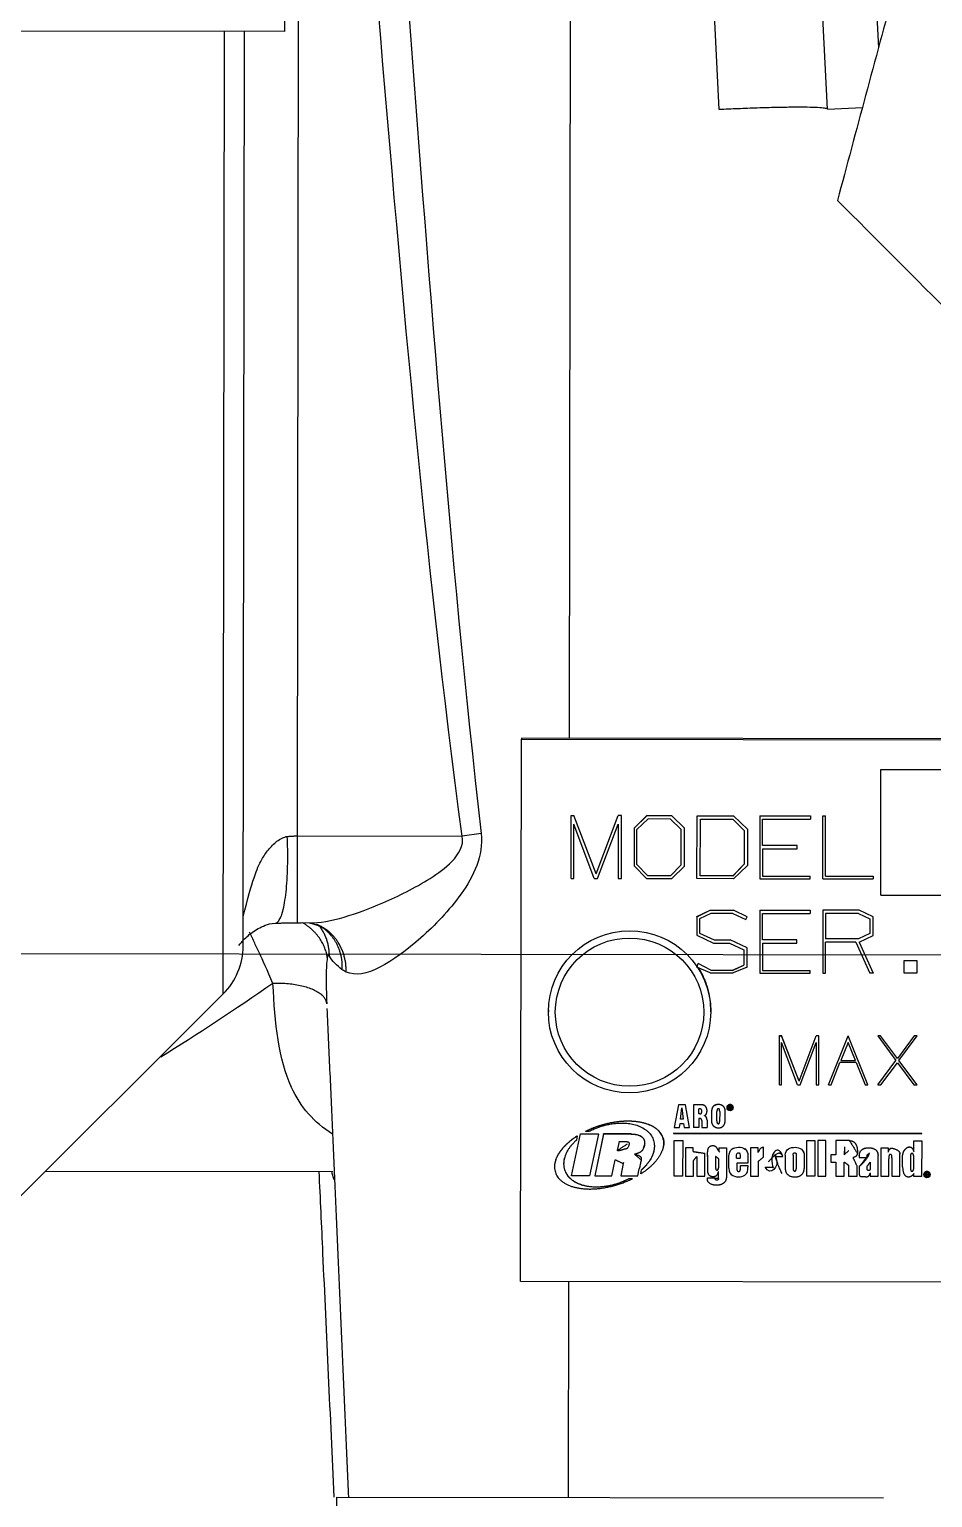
# Model space of a CAD drawing. Header units: millimetres. Extents: x 9 to 403, y 12 to 283.
# Drawn here: x 69.23045 to 69.25698, y 241.13398 to 241.17709 of the extents above; entities that cross this region are included whole.
import ezdxf

# ---------------------------------------------------------------- set-up
doc = ezdxf.new("R2010")
doc.units = ezdxf.units.MM
doc.layers.add('SITE_20200109$0$22', color=40, linetype='Continuous')

# ---------------------------------------------------------------- blocks, each defined once
blk = doc.blocks.new('SITE_20200109$0$A$C3D8971C')
at = {"color": 9, "linetype": 'Continuous', "extrusion": (0, 1, 0)}
for p, q in [((-627.906, -821.069), (-627.906, -789.194)), ((-673.813, -801.669), (-656.168, -819.314)), ((-661.375, -814.107), (-661.375, -822.533)), ((-656.168, -819.314), (-627.905, -819.314)), ((-654.762, -819.896), (-627.893, -819.896)), ((-580.094, -821.069), (-627.906, -821.069)), ((-654.072, -821.477), (-654.072, -821.852)), ((-651.522, -821.477), (-654.072, -821.477)), ((-626.53, -821.477), (-651.522, -821.477)), ((-651.522, -821.477), (-651.522, -826.321)), ((-661.618, -822.58), (-661.406, -822.505)), ((-670.937, -822.663), (-672.212, -822.663)), ((-670.937, -822.663), (-670.937, -838.719)), ((-651.447, -826.878), (-651.522, -826.321)), ((-664.599, -828.056), (-648.679, -828.056)), ((-664.599, -872.681), (-664.599, -828.056)), ((-648.679, -828.056), (-648.679, -872.681)), ((-648.65, -828.056), (-648.679, -828.056)), ((-648.65, -872.681), (-648.65, -828.056)), ((-656.626, -828.859), (-656.677, -828.859)), ((-670.937, -829.472), (-664.599, -829.472)), ((-648.65, -829.472), (-626.995, -829.472)), ((-661.496, -830.078), (-661.496, -829.545)), ((-661.496, -829.545), (-661.494, -829.545)), ((-661.496, -829.545), (-660.266, -829.804)), ((-661.494, -829.545), (-660.264, -829.804)), ((-660.323, -829.715), (-660.444, -829.689)), ((-660.323, -829.715), (-660.322, -829.715)), ((-660.266, -829.804), (-660.264, -829.804)), ((-660.266, -829.804), (-660.266, -830.337)), ((-660.264, -829.804), (-660.264, -830.337)), ((-652.763, -829.522), (-650.917, -829.522)), ((-652.763, -829.522), (-652.763, -829.599)), ((-652.763, -829.599), (-651.17, -829.599)), ((-652.763, -830.202), (-651.17, -829.599)), ((-652.627, -830.261), (-650.917, -829.599)), ((-652.626, -830.261), (-650.916, -829.599)), ((-650.917, -829.522), (-650.917, -829.599)), ((-650.917, -829.522), (-650.916, -829.522)), ((-650.917, -829.599), (-650.916, -829.599)), ((-650.916, -829.522), (-650.916, -829.599)), ((-660.266, -830.337), (-661.496, -830.078)), ((-660.266, -830.488), (-661.496, -830.229)), ((-661.496, -830.229), (-661.494, -830.229)), ((-661.496, -830.229), (-661.496, -830.732)), ((-660.264, -830.488), (-661.494, -830.229)), ((-660.266, -830.337), (-660.264, -830.337)), ((-660.186, -829.956), (-660.186, -830.064)), ((-660.186, -829.956), (-660.185, -829.956)), ((-652.763, -830.202), (-652.763, -830.3)), ((-652.763, -830.3), (-651.17, -830.903)), ((-652.627, -830.261), (-652.626, -830.261)), ((-652.627, -830.261), (-650.917, -830.903)), ((-652.626, -830.261), (-650.916, -830.903)), ((-661.496, -830.732), (-661.021, -830.831)), ((-660.266, -831.297), (-660.266, -830.488)), ((-660.266, -830.488), (-660.264, -830.488)), ((-660.264, -831.297), (-660.264, -830.488)), ((-661.496, -830.99), (-661.494, -830.99)), ((-661.496, -830.99), (-661.496, -831.49)), ((-661.133, -831.066), (-661.496, -830.99)), ((-661.132, -831.066), (-661.494, -830.99)), ((-661.133, -831.066), (-661.132, -831.066)), ((-661.105, -831.07), (-661.132, -831.066)), ((-660.487, -830.944), (-660.754, -830.888)), ((-651.17, -830.903), (-652.763, -830.903)), ((-652.763, -830.903), (-652.763, -831)), ((-652.763, -831), (-650.917, -831)), ((-650.917, -830.903), (-650.916, -830.903)), ((-650.917, -831), (-650.917, -830.903)), ((-650.917, -831), (-650.916, -831)), ((-650.916, -831), (-650.916, -830.903)), ((-661.575, -831.229), (-661.575, -831.336)), ((-661.575, -831.229), (-661.574, -831.229)), ((-661.575, -831.336), (-661.574, -831.336)), ((-661.574, -831.229), (-661.574, -831.336)), ((-661.496, -831.49), (-661.29, -831.533)), ((-661.438, -831.579), (-661.316, -831.605)), ((-661.438, -831.579), (-661.436, -831.579)), ((-661.436, -831.579), (-661.315, -831.605)), ((-661.316, -831.605), (-661.315, -831.605)), ((-660.266, -831.297), (-660.264, -831.297)), ((-652.763, -831.739), (-652.394, -831.37)), ((-652.685, -831.778), (-652.355, -831.448)), ((-652.684, -831.778), (-652.354, -831.448)), ((-651.286, -831.37), (-652.394, -831.37)), ((-652.355, -831.448), (-651.325, -831.448)), ((-651.325, -831.448), (-651.014, -831.778)), ((-651.286, -831.37), (-651.285, -831.37)), ((-650.917, -831.739), (-651.286, -831.37)), ((-650.916, -831.739), (-651.285, -831.37)), ((-652.763, -831.739), (-652.763, -832.479)), ((-652.685, -831.778), (-652.684, -831.778)), ((-652.685, -832.44), (-652.685, -831.778)), ((-652.684, -832.44), (-652.684, -831.778)), ((-651.014, -832.44), (-651.014, -831.778)), ((-650.917, -831.739), (-650.916, -831.739)), ((-650.917, -832.479), (-650.917, -831.739)), ((-650.916, -832.479), (-650.916, -831.739)), ((-652.763, -832.479), (-652.394, -832.848)), ((-652.355, -832.751), (-652.685, -832.44)), ((-652.685, -832.44), (-652.684, -832.44)), ((-652.354, -832.751), (-652.684, -832.44)), ((-651.325, -832.751), (-651.014, -832.44)), ((-651.286, -832.848), (-650.917, -832.479)), ((-651.285, -832.848), (-650.916, -832.479)), ((-650.917, -832.479), (-650.916, -832.479)), ((-661.496, -832.556), (-660.451, -832.556)), ((-661.496, -832.809), (-661.496, -832.556)), ((-660.451, -832.809), (-661.496, -832.809)), ((-660.67, -832.896), (-661.496, -832.896)), ((-661.496, -832.896), (-661.496, -833.128)), ((-660.67, -832.896), (-660.669, -832.896)), ((-660.67, -833.118), (-660.67, -832.896)), ((-660.669, -833.118), (-660.669, -832.896)), ((-660.451, -832.556), (-660.45, -832.556)), ((-660.451, -832.556), (-660.451, -832.809)), ((-660.451, -832.809), (-660.45, -832.809)), ((-660.45, -832.556), (-660.45, -832.809)), ((-660.236, -832.543), (-660.252, -832.543)), ((-660.252, -832.543), (-660.252, -839.829)), ((-660.236, -839.829), (-660.236, -832.543)), ((-660.236, -832.543), (-660.234, -832.543)), ((-660.234, -839.829), (-660.234, -832.543)), ((-659.408, -832.68), (-660.068, -832.561)), ((-660.068, -832.561), (-660.068, -832.718)), ((-660.068, -832.561), (-660.067, -832.561)), ((-660.068, -832.718), (-659.955, -832.732)), ((-659.955, -832.837), (-660.068, -832.851)), ((-660.068, -832.851), (-660.068, -833.011)), ((-660.068, -833.011), (-659.408, -832.888)), ((-659.407, -832.68), (-660.067, -832.561)), ((-660.067, -833.011), (-659.407, -832.888)), ((-659.955, -832.732), (-659.955, -832.837)), ((-659.828, -832.747), (-659.496, -832.784)), ((-659.828, -832.824), (-659.828, -832.747)), ((-659.496, -832.784), (-659.828, -832.824)), ((-659.827, -832.823), (-659.827, -832.747)), ((-659.408, -832.888), (-659.408, -832.68)), ((-659.408, -832.68), (-659.407, -832.68)), ((-659.408, -832.888), (-659.407, -832.888)), ((-659.407, -832.888), (-659.407, -832.68)), ((-652.394, -832.848), (-651.286, -832.848)), ((-652.355, -832.751), (-651.325, -832.751)), ((-651.286, -832.848), (-651.285, -832.848)), ((-661.496, -833.128), (-661.041, -833.128)), ((-660.922, -833.221), (-661.496, -833.222)), ((-661.496, -833.222), (-661.496, -833.458)), ((-660.778, -833.118), (-660.67, -833.118)), ((-660.67, -833.118), (-660.669, -833.118)), ((-660.068, -833.011), (-660.067, -833.011)), ((-660.068, -833.286), (-660.068, -833.129)), ((-659.408, -833.129), (-660.068, -833.129)), ((-660.068, -833.129), (-660.067, -833.129)), ((-659.807, -833.286), (-660.068, -833.286)), ((-659.407, -833.129), (-660.067, -833.129)), ((-659.671, -833.286), (-659.524, -833.286)), ((-659.671, -833.309), (-659.67, -833.309)), ((-659.669, -833.332), (-659.668, -833.332)), ((-659.641, -833.364), (-659.64, -833.364)), ((-659.408, -833.382), (-659.408, -833.129)), ((-659.408, -833.129), (-659.407, -833.129)), ((-659.407, -833.382), (-659.407, -833.129)), ((-655.532, -833.607), (-655.358, -833.218)), ((-655.455, -833.627), (-655.26, -833.257)), ((-655.453, -833.627), (-655.259, -833.257)), ((-655.358, -833.218), (-655.26, -833.257)), ((-655.315, -833.234), (-655.259, -833.257)), ((-655.26, -833.257), (-655.259, -833.257)), ((-654.425, -833.218), (-654.658, -833.704)), ((-654.366, -833.296), (-654.561, -833.724)), ((-654.365, -833.296), (-654.56, -833.724)), ((-653.881, -833.218), (-654.425, -833.218)), ((-653.939, -833.296), (-654.366, -833.296)), ((-653.783, -833.627), (-653.939, -833.296)), ((-653.881, -833.218), (-653.879, -833.218)), ((-653.881, -833.218), (-653.686, -833.607)), ((-653.879, -833.218), (-653.685, -833.607)), ((-652.763, -833.218), (-650.917, -833.218)), ((-652.763, -834.288), (-652.763, -833.218)), ((-652.685, -834.269), (-652.685, -833.315)), ((-652.685, -833.315), (-651.014, -833.315)), ((-652.684, -834.269), (-652.684, -833.315)), ((-651.014, -833.315), (-651.014, -834.269)), ((-650.917, -833.218), (-650.917, -834.288)), ((-650.917, -833.218), (-650.916, -833.218)), ((-650.916, -833.218), (-650.916, -834.288)), ((-661.591, -833.537), (-661.547, -833.537)), ((-661.564, -833.861), (-661.569, -833.765)), ((-661.556, -833.766), (-661.555, -833.766)), ((-661.547, -833.537), (-661.546, -833.537)), ((-661.547, -833.537), (-661.547, -833.765)), ((-661.547, -833.765), (-661.546, -833.765)), ((-661.546, -833.537), (-661.546, -833.765)), ((-661.496, -833.458), (-660.828, -833.458)), ((-660.888, -833.537), (-661.288, -833.537)), ((-661.288, -833.537), (-661.286, -833.537)), ((-660.886, -833.537), (-661.286, -833.537)), ((-660.919, -833.775), (-661.24, -833.775)), ((-660.828, -833.458), (-660.826, -833.458)), ((-660.068, -833.367), (-660.068, -833.523)), ((-659.866, -833.367), (-660.068, -833.367)), ((-659.853, -833.523), (-660.068, -833.523)), ((-659.61, -833.657), (-659.892, -833.657)), ((-659.853, -833.523), (-659.852, -833.523)), ((-659.776, -833.505), (-659.775, -833.505)), ((-659.61, -833.657), (-659.609, -833.657)), ((-659.59, -833.369), (-659.589, -833.369)), ((-659.576, -833.523), (-659.575, -833.523)), ((-659.562, -833.659), (-659.561, -833.659)), ((-659.516, -833.667), (-659.515, -833.667)), ((-659.46, -833.484), (-659.459, -833.484)), ((-659.426, -833.74), (-659.424, -833.74)), ((-659.408, -833.382), (-659.407, -833.382)), ((-656.677, -833.628), (-656.626, -833.628)), ((-655.532, -833.607), (-655.532, -834.288)), ((-655.455, -833.627), (-655.453, -833.627)), ((-655.455, -833.627), (-655.455, -834.269)), ((-655.453, -833.627), (-655.453, -834.269)), ((-654.658, -833.704), (-654.658, -834.171)), ((-654.561, -833.724), (-654.561, -834.191)), ((-654.561, -833.724), (-654.56, -833.724)), ((-654.56, -833.724), (-654.56, -834.191)), ((-653.783, -834.269), (-653.783, -833.627)), ((-653.686, -833.607), (-653.686, -834.288)), ((-653.686, -833.607), (-653.685, -833.607)), ((-653.685, -833.607), (-653.685, -834.288)), ((-630.183, -833.841), (-626.995, -833.674)), ((-661.565, -833.861), (-661.374, -833.861)), ((-660.67, -834.096), (-661.502, -834.096)), ((-661.374, -833.861), (-661.374, -833.856)), ((-661.261, -834.168), (-660.919, -834.168)), ((-661.202, -833.869), (-660.99, -833.869)), ((-660.749, -833.868), (-660.748, -833.868)), ((-660.67, -833.871), (-660.669, -833.871)), ((-660.67, -833.871), (-660.67, -834.096)), ((-660.67, -834.096), (-660.669, -834.096)), ((-660.669, -833.871), (-660.669, -834.096)), ((-659.958, -833.859), (-659.957, -833.859)), ((-659.957, -833.849), (-659.956, -833.849)), ((-659.955, -833.839), (-659.954, -833.839)), ((-659.952, -833.834), (-659.951, -833.834)), ((-659.948, -833.829), (-659.947, -833.829)), ((-659.94, -833.886), (-659.939, -833.886)), ((-659.914, -833.814), (-659.912, -833.814)), ((-659.598, -833.894), (-659.902, -833.894)), ((-659.873, -833.813), (-659.597, -833.813)), ((-659.861, -834.054), (-659.579, -834.054)), ((-659.579, -834.054), (-659.578, -834.054)), ((-659.565, -834.2), (-659.486, -834.124)), ((-659.486, -834.276), (-659.565, -834.2)), ((-659.562, -834.053), (-659.561, -834.053)), ((-659.546, -834.052), (-659.545, -834.052)), ((-659.486, -834.11), (-659.488, -834.11)), ((-659.487, -834.124), (-659.487, -834.124)), ((-659.436, -833.986), (-659.435, -833.986)), ((-659.396, -833.859), (-659.395, -833.859)), ((-654.658, -834.171), (-654.852, -834.599)), ((-654.794, -834.697), (-654.561, -834.191)), ((-654.793, -834.697), (-654.56, -834.191)), ((-654.561, -834.191), (-654.56, -834.191)), ((-661.288, -834.503), (-661.188, -834.503)), ((-661.253, -834.396), (-661.252, -834.396)), ((-661.12, -834.396), (-661.253, -834.396)), ((-661.12, -834.396), (-661.252, -834.396)), ((-661.188, -834.503), (-661.187, -834.503)), ((-661.188, -834.503), (-661.188, -834.725)), ((-661.187, -834.503), (-661.187, -834.725)), ((-661.12, -834.725), (-661.12, -834.396)), ((-660.969, -834.388), (-660.969, -834.502)), ((-660.968, -834.388), (-660.968, -834.502)), ((-659.488, -834.29), (-659.486, -834.29)), ((-659.487, -834.276), (-659.487, -834.276)), ((-655.358, -834.697), (-655.532, -834.288)), ((-655.455, -834.269), (-655.299, -834.599)), ((-655.455, -834.269), (-655.453, -834.269)), ((-655.453, -834.269), (-655.298, -834.599)), ((-654.852, -834.599), (-655.299, -834.599)), ((-653.783, -834.269), (-653.958, -834.658)), ((-653.881, -834.697), (-653.686, -834.288)), ((-653.879, -834.697), (-653.685, -834.288)), ((-653.686, -834.288), (-653.685, -834.288)), ((-652.375, -834.697), (-652.763, -834.288)), ((-652.685, -834.269), (-652.684, -834.269)), ((-652.336, -834.599), (-652.685, -834.269)), ((-652.334, -834.599), (-652.684, -834.269)), ((-651.345, -834.599), (-652.336, -834.599)), ((-651.014, -834.269), (-651.345, -834.599)), ((-650.917, -834.288), (-651.306, -834.697)), ((-650.916, -834.288), (-651.304, -834.697)), ((-650.917, -834.288), (-650.916, -834.288)), ((-660.67, -834.804), (-661.496, -834.804)), ((-661.496, -834.804), (-661.496, -835.038)), ((-661.496, -835.038), (-661.059, -835.038)), ((-661.188, -834.725), (-661.237, -834.725)), ((-661.237, -834.725), (-661.236, -834.725)), ((-661.187, -834.725), (-661.236, -834.725)), ((-661.188, -834.725), (-661.187, -834.725)), ((-660.904, -834.725), (-661.12, -834.725)), ((-660.706, -835.079), (-660.805, -835.026)), ((-660.805, -835.026), (-660.67, -835.026)), ((-660.705, -835.079), (-660.804, -835.026)), ((-660.706, -835.079), (-660.705, -835.079)), ((-660.67, -834.804), (-660.669, -834.804)), ((-660.67, -835.026), (-660.67, -834.804)), ((-660.67, -835.026), (-660.669, -835.026)), ((-660.669, -835.026), (-660.669, -834.804)), ((-655.532, -835.066), (-655.532, -836.545)), ((-653.686, -835.066), (-655.532, -835.066)), ((-655.358, -834.697), (-654.794, -834.697)), ((-654.794, -834.697), (-654.793, -834.697)), ((-653.958, -834.658), (-653.881, -834.697)), ((-653.881, -834.697), (-653.879, -834.697)), ((-653.686, -835.066), (-653.686, -836.545)), ((-653.686, -835.066), (-653.685, -835.066)), ((-653.685, -835.066), (-653.685, -836.545)), ((-652.763, -835.066), (-652.763, -836.545)), ((-650.917, -835.066), (-652.763, -835.066)), ((-651.306, -834.697), (-652.375, -834.697)), ((-651.306, -834.697), (-651.304, -834.697)), ((-650.917, -835.066), (-650.916, -835.066)), ((-650.917, -835.066), (-650.917, -836.545)), ((-650.916, -835.066), (-650.916, -836.545)), ((-661.233, -835.235), (-661.232, -835.235)), ((-661.233, -835.235), (-661.233, -835.433)), ((-661.233, -835.433), (-661.232, -835.433)), ((-661.232, -835.235), (-661.232, -835.433)), ((-660.93, -835.186), (-660.649, -835.186)), ((-660.649, -835.186), (-660.661, -835.141)), ((-660.661, -835.141), (-660.659, -835.141)), ((-660.648, -835.186), (-660.659, -835.141)), ((-660.649, -835.186), (-660.648, -835.186)), ((-654.658, -835.144), (-655.455, -835.144)), ((-655.455, -835.144), (-655.455, -836.545)), ((-655.453, -835.144), (-655.453, -836.545)), ((-654.658, -835.144), (-654.658, -836.156)), ((-654.561, -836.156), (-654.561, -835.144)), ((-654.561, -835.144), (-653.783, -835.144)), ((-654.56, -836.156), (-654.56, -835.144)), ((-653.783, -835.144), (-653.783, -836.545)), ((-651.889, -835.144), (-652.685, -835.144)), ((-652.685, -835.144), (-652.685, -836.545)), ((-652.684, -835.144), (-652.684, -836.545)), ((-651.889, -835.144), (-651.889, -836.156)), ((-651.792, -835.144), (-651.014, -835.144)), ((-651.792, -836.156), (-651.792, -835.144)), ((-651.79, -836.156), (-651.79, -835.144)), ((-651.014, -835.144), (-651.014, -836.545)), ((-660.884, -835.823), (-661.282, -835.823)), ((-660.923, -835.555), (-660.923, -835.749)), ((-658.813, -835.645), (-657.371, -835.645)), ((-658.813, -835.645), (-658.813, -835.706)), ((-658.813, -835.706), (-657.568, -835.706)), ((-658.813, -836.177), (-657.568, -835.706)), ((-658.707, -836.223), (-657.371, -835.706)), ((-658.706, -836.223), (-657.37, -835.706)), ((-657.371, -835.645), (-657.371, -835.706)), ((-657.371, -835.645), (-657.37, -835.645)), ((-657.371, -835.706), (-657.37, -835.706)), ((-657.37, -835.645), (-657.37, -835.706)), ((-660.883, -836.144), (-661.281, -836.144)), ((-660.88, -836.052), (-661.272, -836.052)), ((-661.272, -836.376), (-661.271, -836.376)), ((-660.912, -836.376), (-661.272, -836.376)), ((-660.91, -836.376), (-661.271, -836.376)), ((-658.813, -836.177), (-658.813, -836.253)), ((-658.813, -836.253), (-657.568, -836.725)), ((-658.707, -836.223), (-658.706, -836.223)), ((-658.707, -836.223), (-657.371, -836.725)), ((-658.706, -836.223), (-657.37, -836.725)), ((-654.658, -836.156), (-654.561, -836.156)), ((-654.561, -836.156), (-654.56, -836.156)), ((-651.889, -836.156), (-651.792, -836.156)), ((-651.792, -836.156), (-651.79, -836.156)), ((-661.496, -836.455), (-660.451, -836.455)), ((-661.496, -836.688), (-661.496, -836.455)), ((-660.451, -836.688), (-661.496, -836.688)), ((-661.496, -836.779), (-661.496, -837.012)), ((-660.451, -836.779), (-661.496, -836.779)), ((-660.451, -836.455), (-660.45, -836.455)), ((-660.451, -836.455), (-660.451, -836.688)), ((-660.451, -836.688), (-660.45, -836.688)), ((-660.451, -836.779), (-660.45, -836.779)), ((-660.451, -837.012), (-660.451, -836.779)), ((-660.45, -836.455), (-660.45, -836.688)), ((-660.45, -837.012), (-660.45, -836.779)), ((-657.568, -836.725), (-658.813, -836.725)), ((-658.813, -836.725), (-658.813, -836.801)), ((-658.813, -836.801), (-657.371, -836.801)), ((-657.371, -836.801), (-657.371, -836.725)), ((-657.371, -836.725), (-657.37, -836.725)), ((-657.371, -836.801), (-657.37, -836.801)), ((-657.37, -836.801), (-657.37, -836.725)), ((-655.532, -836.545), (-655.455, -836.545)), ((-655.455, -836.545), (-655.453, -836.545)), ((-653.686, -836.545), (-653.783, -836.545)), ((-653.686, -836.545), (-653.685, -836.545)), ((-652.763, -836.545), (-652.685, -836.545)), ((-652.685, -836.545), (-652.684, -836.545)), ((-650.917, -836.545), (-651.014, -836.545)), ((-650.917, -836.545), (-650.916, -836.545)), ((-661.496, -837.012), (-660.451, -837.012)), ((-660.871, -837.159), (-661.085, -837.159)), ((-661.085, -837.159), (-661.085, -837.307)), ((-660.871, -837.307), (-660.871, -837.159)), ((-660.871, -837.159), (-660.87, -837.159)), ((-660.87, -837.307), (-660.87, -837.159)), ((-660.451, -837.012), (-660.45, -837.012)), ((-658.813, -837.089), (-658.812, -837.089)), ((-658.813, -837.089), (-658.813, -837.165)), ((-658.813, -837.089), (-657.371, -837.667)), ((-658.813, -837.165), (-658.16, -837.424)), ((-658.812, -837.089), (-657.37, -837.667)), ((-653.686, -836.914), (-655.532, -836.914)), ((-655.532, -836.914), (-655.532, -836.992)), ((-655.532, -836.992), (-654.619, -836.992)), ((-654.619, -837.887), (-654.619, -836.992)), ((-654.522, -837.965), (-654.522, -836.992)), ((-653.783, -836.992), (-654.522, -836.992)), ((-654.521, -837.965), (-654.521, -836.992)), ((-653.783, -837.965), (-653.783, -836.992)), ((-653.686, -837.985), (-653.686, -836.914)), ((-653.686, -836.914), (-653.685, -836.914)), ((-653.685, -837.985), (-653.685, -836.914)), ((-652.763, -836.914), (-652.763, -838.393)), ((-652.763, -836.914), (-650.917, -836.914)), ((-652.685, -836.992), (-652.685, -838.393)), ((-652.685, -836.992), (-650.917, -836.992)), ((-652.684, -836.992), (-652.684, -838.393)), ((-650.917, -836.914), (-650.917, -836.992)), ((-650.917, -836.914), (-650.916, -836.914)), ((-650.917, -836.992), (-650.916, -836.992)), ((-650.916, -836.914), (-650.916, -836.992)), ((-630.167, -837.024), (-626.312, -836.822)), ((-630.167, -837.024), (-630.114, -838.044)), ((-661.496, -837.307), (-661.496, -837.556)), ((-661.085, -837.307), (-661.496, -837.307)), ((-661.496, -837.556), (-661.081, -837.556)), ((-660.451, -837.307), (-660.871, -837.307)), ((-660.635, -837.556), (-660.867, -837.556)), ((-660.735, -837.688), (-660.866, -837.556)), ((-660.451, -837.307), (-660.45, -837.307)), ((-660.451, -837.707), (-660.451, -837.307)), ((-660.45, -837.707), (-660.45, -837.307)), ((-658.813, -838.244), (-657.371, -837.667)), ((-658.812, -838.244), (-657.37, -837.667)), ((-658.16, -837.895), (-658.16, -837.424)), ((-657.568, -837.667), (-658.1, -837.454)), ((-658.1, -837.454), (-658.1, -837.88)), ((-658.1, -837.88), (-657.568, -837.667)), ((-658.098, -837.455), (-658.098, -837.879)), ((-657.371, -837.667), (-657.37, -837.667)), ((-661.176, -837.683), (-661.496, -837.683)), ((-661.496, -837.683), (-661.496, -837.93)), ((-661.496, -837.93), (-661.193, -837.93)), ((-661.214, -837.995), (-661.337, -837.995)), ((-661.193, -837.93), (-661.191, -837.93)), ((-660.943, -837.995), (-660.943, -838.223)), ((-660.885, -837.995), (-660.943, -837.995)), ((-660.885, -837.995), (-660.884, -837.995)), ((-660.451, -837.707), (-660.45, -837.707)), ((-658.16, -837.895), (-658.813, -838.168)), ((-654.619, -837.887), (-655.532, -838.296)), ((-654.619, -837.985), (-655.532, -838.393)), ((-654.619, -837.985), (-655.531, -838.393)), ((-654.619, -837.985), (-654.425, -838.393)), ((-654.522, -837.965), (-654.521, -837.965)), ((-654.366, -838.296), (-654.522, -837.965)), ((-654.365, -838.296), (-654.521, -837.965)), ((-653.783, -837.965), (-653.939, -838.296)), ((-653.881, -838.393), (-653.686, -837.985)), ((-653.879, -838.393), (-653.685, -837.985)), ((-653.686, -837.985), (-653.685, -837.985)), ((-661.496, -838.319), (-661.496, -838.547)), ((-661.399, -838.319), (-661.496, -838.319)), ((-661.399, -838.316), (-661.399, -838.319)), ((-661.283, -838.223), (-661.208, -838.223)), ((-661.078, -838.319), (-661.221, -838.319)), ((-660.943, -838.223), (-660.87, -838.223)), ((-658.813, -838.168), (-658.813, -838.244)), ((-658.813, -838.244), (-658.812, -838.244)), ((-658.813, -838.533), (-658.812, -838.533)), ((-658.813, -838.533), (-658.1, -839.065)), ((-658.813, -838.533), (-658.813, -838.624)), ((-658.812, -838.533), (-658.099, -839.065)), ((-657.371, -838.533), (-658.1, -839.065)), ((-657.371, -838.533), (-657.37, -838.533)), ((-657.371, -838.609), (-657.371, -838.533)), ((-657.37, -838.609), (-657.37, -838.533)), ((-655.532, -838.393), (-655.532, -838.296)), ((-655.532, -838.393), (-655.531, -838.393)), ((-654.425, -838.393), (-653.881, -838.393)), ((-653.939, -838.296), (-654.366, -838.296)), ((-653.881, -838.393), (-653.879, -838.393)), ((-652.685, -838.393), (-652.763, -838.393)), ((-652.685, -838.393), (-652.684, -838.393)), ((-626.312, -838.405), (-628.363, -838.513)), ((-661.496, -838.547), (-660.885, -838.547)), ((-660.67, -838.626), (-661.496, -838.626)), ((-661.496, -838.626), (-661.496, -838.859)), ((-661.496, -838.859), (-660.982, -838.859)), ((-661.496, -838.952), (-661.496, -839.188)), ((-660.956, -838.952), (-661.496, -838.952)), ((-660.885, -838.547), (-660.884, -838.547)), ((-660.778, -838.848), (-660.67, -838.848)), ((-660.67, -838.848), (-660.67, -838.626)), ((-660.67, -838.626), (-660.669, -838.626)), ((-660.67, -838.848), (-660.669, -838.848)), ((-660.669, -838.848), (-660.669, -838.626)), ((-658.813, -838.624), (-658.16, -839.111)), ((-658.039, -839.111), (-657.371, -838.609)), ((-658.038, -839.111), (-657.37, -838.609)), ((-657.371, -838.609), (-657.37, -838.609)), ((-653.243, -838.613), (-649.551, -838.613)), ((-653.243, -838.613), (-653.243, -871.882)), ((-653.242, -838.613), (-653.242, -871.882)), ((-649.551, -838.613), (-649.551, -871.882)), ((-627.913, -838.714), (-627.913, -838.711)), ((-661.496, -839.188), (-660.828, -839.188)), ((-661.213, -839.267), (-660.871, -839.267)), ((-658.16, -839.111), (-658.813, -839.597)), ((-658.813, -839.688), (-658.1, -839.156)), ((-658.812, -839.688), (-658.099, -839.157)), ((-658.1, -839.156), (-657.371, -839.688)), ((-658.039, -839.111), (-658.038, -839.111)), ((-657.371, -839.597), (-658.039, -839.111)), ((-657.37, -839.597), (-658.038, -839.111)), ((-655.532, -839.677), (-655.532, -839.307)), ((-655.532, -839.307), (-655.163, -839.307)), ((-655.163, -839.307), (-655.163, -839.677)), ((-655.163, -839.307), (-655.162, -839.307)), ((-655.162, -839.307), (-655.162, -839.677)), ((-661.496, -839.827), (-661.496, -839.599)), ((-661.496, -839.599), (-661.416, -839.599)), ((-660.451, -839.827), (-661.496, -839.827)), ((-661.233, -839.597), (-660.951, -839.597)), ((-660.889, -839.5), (-661.23, -839.5)), ((-660.759, -839.597), (-660.451, -839.597)), ((-660.451, -839.597), (-660.45, -839.597)), ((-660.451, -839.597), (-660.451, -839.827)), ((-660.451, -839.827), (-660.45, -839.827)), ((-660.45, -839.597), (-660.45, -839.827)), ((-660.252, -839.829), (-660.236, -839.829)), ((-660.236, -839.829), (-660.234, -839.829)), ((-658.813, -839.597), (-658.813, -839.688)), ((-658.813, -839.688), (-658.812, -839.688)), ((-657.371, -839.597), (-657.37, -839.597)), ((-657.371, -839.688), (-657.371, -839.597)), ((-657.371, -839.688), (-657.37, -839.688)), ((-657.37, -839.688), (-657.37, -839.597)), ((-655.163, -839.677), (-655.532, -839.677)), ((-655.163, -839.677), (-655.162, -839.677)), ((-661.522, -839.984), (-661.443, -839.908)), ((-661.444, -840.06), (-661.522, -839.984)), ((-661.444, -839.894), (-661.445, -839.894)), ((-661.445, -839.908), (-661.445, -839.908)), ((-661.445, -840.06), (-661.445, -840.06)), ((-661.445, -840.074), (-661.444, -840.074))]:
    blk.add_line(p, q, dxfattribs=at)
at = {"color": 9, "linetype": 'Continuous'}
blk.add_line((-655, -910.5), (-655, -800.5), dxfattribs=at)
blk.add_arc((-654.762, -817.907), 1.989, 225, 270, dxfattribs=at)
for centre, major_axis in [((-656.677, -831.244), (0, 2.384)), ((-656.687, -831.244), (0, -2.18)), ((-659.488, -834.2), (0, -0.0902)), ((-661.445, -839.984), (0, -0.0902))]:
    blk.add_ellipse(centre, major_axis=major_axis, ratio=0.998871, dxfattribs=at)
for points, degree in [([(-655.858, -820.773), (-656.623, -819.663), (-657.355, -818.56), (-658.028, -817.481)], 3), ([(-654.092, -820.844), (-654.069, -821.214), (-654.073, -821.593)], 2), ([(-651.54, -821.187), (-651.522, -821.477)], 1), ([(-654.124, -822.036), (-654.223, -822.23)], 1), ([(-654.074, -821.851), (-654.138, -822.054)], 1), ([(-656.594, -822.358), (-663.766, -822.689), (-670.938, -823.008)], 2), ([(-655.453, -822.807), (-655.33, -822.644), (-655.196, -822.517), (-655.053, -822.427)], 3), ([(-655.521, -822.921), (-655.453, -822.807)], 1), ([(-651.522, -826.321), (-643.22, -825.202), (-634.876, -824.47), (-626.53, -823.764)], 3), ([(-626.455, -824.654), (-634.795, -825.285), (-643.135, -825.931), (-651.447, -826.878)], 3), ([(-660.322, -829.715), (-660.475, -829.473), (-660.642, -829.294), (-660.848, -829.105), (-661.082, -829.022), (-661.299, -829.051)], 5), ([(-660.444, -829.689), (-660.635, -829.481), (-661.217, -828.994), (-661.937, -829.425), (-661.876, -830.237), (-661.78, -830.827), (-661.575, -831.229)], 5), ([(-660.186, -830.064), (-659.981, -830.465), (-659.886, -831.055), (-659.824, -831.867), (-660.544, -832.298), (-661.125, -831.813), (-661.316, -831.605)], 5), ([(-661.021, -830.831), (-661.133, -831.066)], 1), ([(-660.562, -831.18), (-660.753, -830.888)], 1), ([(-660.533, -831.971), (-660.694, -831.996), (-660.87, -831.964), (-661.046, -831.871), (-661.199, -831.732), (-661.315, -831.605)], 5), ([(-660.855, -831.393), (-660.913, -831.501), (-660.835, -831.679), (-661.149, -831.561), (-660.902, -831.616), (-661.29, -831.533)], 5), ([(-660.854, -831.393), (-661.009, -831.579)], 1), ([(-660.266, -831.297), (-660.27, -831.503), (-660.305, -831.928), (-660.723, -831.611), (-660.799, -831.716), (-660.855, -831.393)], 5), ([(-660.264, -831.297), (-660.267, -831.434), (-660.284, -831.669), (-660.425, -831.723), (-660.567, -831.707), (-660.674, -831.649)], 5), ([(-661.041, -833.128), (-660.922, -833.221)], 1), ([(-660.778, -833.118), (-660.828, -833.458)], 1), ([(-660.777, -833.118), (-660.826, -833.458)], 1), ([(-661.502, -834.096), (-661.72, -834.095), (-661.762, -833.966), (-661.831, -833.816), (-661.758, -833.532), (-661.591, -833.537)], 5), ([(-661.565, -833.861), (-661.602, -833.859), (-661.637, -833.858), (-661.628, -833.737), (-661.584, -833.77), (-661.547, -833.765)], 5), ([(-661.278, -833.536), (-661.395, -833.546), (-661.532, -833.494), (-661.575, -833.752), (-661.492, -833.851), (-661.372, -833.856)], 5), ([(-660.99, -833.869), (-660.919, -833.775)], 1), ([(-660.92, -833.538), (-660.803, -833.539), (-660.686, -833.556), (-660.547, -833.519), (-660.564, -833.864), (-660.706, -833.798), (-660.793, -833.898)], 5), ([(-660.919, -833.538), (-660.801, -833.539), (-660.685, -833.556), (-660.546, -833.519), (-660.563, -833.864), (-660.705, -833.798), (-660.792, -833.898)], 5), ([(-661.261, -834.168), (-661.49, -834.162), (-661.569, -834.555), (-661.429, -834.728), (-661.237, -834.725)], 3), ([(-660.919, -834.168), (-660.716, -834.166), (-660.586, -834.441), (-660.706, -834.73), (-660.904, -834.725)], 3), ([(-660.918, -834.168), (-660.715, -834.166), (-660.585, -834.441), (-660.705, -834.73), (-660.902, -834.725)], 3), ([(-660.67, -833.871), (-660.686, -833.87), (-660.702, -833.869), (-660.717, -833.869), (-660.733, -833.868), (-660.749, -833.868)], 5), ([(-660.669, -833.871), (-660.685, -833.87), (-660.7, -833.869), (-660.716, -833.869), (-660.732, -833.868), (-660.748, -833.868)], 5), ([(-659.566, -834.2), (-659.444, -834.124), (-659.566, -834.2)], 2), ([(-661.253, -834.396), (-661.322, -834.393), (-661.394, -834.434), (-661.343, -834.508), (-661.288, -834.503)], 3), ([(-661.252, -834.396), (-661.321, -834.393), (-661.392, -834.434), (-661.342, -834.508), (-661.287, -834.503)], 3), ([(-660.93, -835.186), (-661.059, -835.038)], 1), ([(-660.661, -835.141), (-660.668, -835.11), (-660.679, -835.093), (-660.707, -835.079)], 3), ([(-660.659, -835.141), (-660.667, -835.11), (-660.678, -835.093), (-660.705, -835.079)], 3), ([(-660.922, -835.749), (-660.667, -835.664), (-661.08, -835.324)], 2), ([(-660.922, -835.555), (-660.822, -835.452), (-661.422, -835.72)], 2), ([(-660.884, -835.823), (-660.702, -835.821), (-660.59, -836.123), (-660.712, -836.381), (-660.912, -836.376)], 3), ([(-660.882, -835.823), (-660.701, -835.821), (-660.589, -836.123), (-660.711, -836.381), (-660.91, -836.376)], 3), ([(-661.272, -836.052), (-661.339, -836.048), (-661.354, -836.142), (-661.281, -836.144)], 2), ([(-661.271, -836.052), (-661.337, -836.048), (-661.353, -836.142), (-661.28, -836.144)], 2), ([(-660.88, -836.052), (-660.81, -836.049), (-660.802, -836.145), (-660.883, -836.144)], 2), ([(-661.081, -837.556), (-661.176, -837.683)], 1), ([(-660.635, -837.556), (-660.867, -837.556)], 1), ([(-632.842, -837.316), (-633.961, -838.436), (-635.118, -839.594), (-636.285, -840.763)], 3), ([(-626.62, -838.979), (-628.732, -838.414), (-630.811, -837.858), (-632.842, -837.316)], 3), ([(-660.876, -838.217), (-660.723, -838.38), (-661.214, -837.995)], 2), ([(-660.809, -838.284), (-660.966, -838.265), (-661.213, -837.995)], 2), ([(-661.193, -837.93), (-660.95, -837.816)], 1), ([(-661.191, -837.93), (-660.948, -837.816)], 1), ([(-660.451, -837.707), (-660.448, -837.837), (-660.543, -838.011), (-660.793, -837.88), (-660.879, -838.032), (-660.95, -837.816)], 5), ([(-660.45, -837.707), (-660.798, -837.923)], 1), ([(-661.208, -838.223), (-661.078, -838.319)], 1), ([(-661.523, -839.984), (-661.401, -839.908), (-661.523, -839.984)], 2)]:
    blk.add_open_spline(points, degree=degree, dxfattribs=at)
for points, degree, knots in [([(-654.749, -819.766), (-654.658, -819.84), (-654.569, -819.916), (-654.36, -820.13), (-654.172, -820.457), (-654.091, -820.706), (-654.089, -820.83)], 3, [0, 0, 0, 0, 0.130862, 0.492074, 0.828764, 1, 1, 1, 1]), ([(-653.908, -819.896), (-652.804, -820.169), (-652.498, -820.285), (-652.222, -820.44), (-652.12, -820.497), (-652.019, -820.557), (-651.93, -820.633), (-651.842, -820.711), (-651.757, -820.792), (-651.683, -820.883), (-651.615, -820.979), (-651.558, -821.082), (-651.538, -821.198)], 3, [0, 0, 0, 0, 0.66693, 0.66693, 0.66693, 0.850993, 0.850993, 0.850993, 0.929736, 0.929736, 0.929736, 1, 1, 1, 1]), ([(-655.858, -820.773), (-655.487, -820.612), (-655.143, -820.453), (-654.992, -820.383), (-654.885, -820.333), (-654.779, -820.283), (-654.673, -820.234), (-654.566, -820.184), (-654.46, -820.135), (-654.353, -820.086)], 3, [0, 0, 0, 0, 0.621657, 0.621657, 0.621657, 0.754296, 0.754296, 0.754296, 1, 1, 1, 1]), ([(-660.278, -822.526), (-659.939, -821.987), (-659.486, -821.585), (-658.085, -820.945), (-657.03, -820.829), (-655.858, -820.773)], 3, [0, 0, 0, 0, 0.412844, 0.412844, 1, 1, 1, 1]), ([(-661.375, -822.127), (-662.175, -822.165), (-665.363, -822.316), (-668.551, -822.468), (-670.94, -822.581)], 3, [0, 0, 0, 0, 0.250813, 1, 1, 1, 1]), ([(-654.076, -821.836), (-654.083, -822.455), (-653.815, -823.228), (-653.286, -824.458), (-653.054, -824.931), (-652.621, -825.61), (-652.462, -825.833), (-652.073, -826.214), (-651.802, -826.382), (-651.522, -826.321)], 3, [0, 0, 0, 0, 0.453582, 0.453582, 0.726791, 0.726791, 0.863396, 0.863396, 1, 1, 1, 1]), ([(-655.096, -822.367), (-655.241, -822.345), (-655.419, -822.336), (-655.867, -822.331), (-656.155, -822.34), (-656.454, -822.352)], 3, [0, 0, 0, 0, 0.430574, 0.430574, 1, 1, 1, 1]), ([(-655.053, -822.427), (-655.034, -822.416), (-655.024, -822.405), (-655.027, -822.394), (-655.027, -822.393), (-655.032, -822.384), (-655.045, -822.378), (-655.074, -822.37), (-655.084, -822.368), (-655.096, -822.367)], 3, [0, 0, 0, 0, 0.443246, 0.443246, 0.499708, 0.499708, 0.853424, 0.853424, 1, 1, 1, 1]), ([(-651.447, -826.878), (-652.096, -826.952), (-652.713, -826.654), (-653.718, -825.941), (-654.145, -825.524), (-655.235, -824.298), (-655.764, -823.452), (-655.521, -822.921)], 3, [0, 0, 0, 0, 0.25, 0.25, 0.5, 0.5, 1, 1, 1, 1]), ([(-660.323, -829.715), (-660.491, -829.45), (-660.722, -829.214), (-661.048, -828.926), (-661.806, -829.063), (-661.938, -829.938), (-661.91, -830.412), (-661.787, -830.913), (-661.575, -831.336)], 5, [0, 0, 0, 0, 0, 0, 0.375, 0.46875, 0.5, 1, 1, 1, 1, 1, 1]), ([(-660.968, -829.338), (-661.13, -829.295), (-661.574, -829.312), (-661.908, -829.757), (-661.854, -830.362), (-661.779, -830.827), (-661.574, -831.229)], 5, [0, 0, 0, 0, 0, 0, 0.366572, 1, 1, 1, 1, 1, 1]), ([(-660.186, -829.956), (-659.974, -830.38), (-659.852, -830.873), (-659.824, -831.349), (-659.951, -832.221), (-660.706, -832.371), (-661.036, -832.084), (-661.269, -831.844), (-661.438, -831.579)], 5, [0, 0, 0, 0, 0, 0, 0.5, 0.523438, 0.625, 1, 1, 1, 1, 1, 1]), ([(-660.185, -829.956), (-659.973, -830.38), (-659.851, -830.873), (-659.823, -831.349), (-659.916, -831.989), (-660.353, -832.245), (-660.47, -832.266), (-660.588, -832.257), (-660.7, -832.222)], 5, [0, 0, 0, 0, 0, 0, 0.681083, 0.713008, 0.851353, 1, 1, 1, 1, 1, 1]), ([(-660.488, -830.931), (-660.485, -831.048), (-660.502, -831.167), (-660.391, -831.362), (-660.876, -831.115), (-660.63, -831.173), (-660.773, -831.014), (-660.754, -830.893)], 5, [0, 0, 0, 0, 0, 0, 0.4375, 0.5625, 1, 1, 1, 1, 1, 1]), ([(-661.24, -833.775), (-661.255, -833.773), (-661.331, -833.779), (-661.315, -833.871), (-661.243, -833.866), (-661.202, -833.869)], 3, [0, 0, 0, 0, 0.375, 0.5, 1, 1, 1, 1]), ([(-661.239, -833.775), (-661.254, -833.773), (-661.33, -833.779), (-661.314, -833.871), (-661.242, -833.866), (-661.2, -833.869)], 3, [0, 0, 0, 0, 0.375, 0.5, 1, 1, 1, 1]), ([(-659.49, -834.215), (-659.49, -834.232), (-659.482, -834.246), (-659.446, -834.246), (-659.436, -834.237), (-659.436, -834.211), (-659.436, -834.167), (-659.436, -834.167), (-659.436, -834.167), (-659.537, -834.167), (-659.537, -834.167), (-659.537, -834.167), (-659.537, -834.179), (-659.537, -834.179), (-659.537, -834.179), (-659.49, -834.179), (-659.49, -834.179), (-659.49, -834.179), (-659.49, -834.201), (-659.49, -834.201), (-659.49, -834.201), (-659.537, -834.23), (-659.537, -834.23), (-659.537, -834.23), (-659.537, -834.245), (-659.537, -834.245), (-659.537, -834.245), (-659.49, -834.215), (-659.49, -834.215)], 3, [0, 0, 0, 0, 0.1, 0.1, 0.2, 0.2, 0.3, 0.3, 0.3, 0.4, 0.4, 0.4, 0.5, 0.5, 0.5, 0.6, 0.6, 0.6, 0.7, 0.7, 0.7, 0.8, 0.8, 0.8, 0.9, 0.9, 0.9, 1, 1, 1, 1]), ([(-659.48, -834.179), (-659.48, -834.179), (-659.445, -834.179), (-659.445, -834.179), (-659.445, -834.179), (-659.445, -834.208), (-659.445, -834.22), (-659.447, -834.233), (-659.483, -834.233), (-659.48, -834.212), (-659.48, -834.198), (-659.48, -834.179), (-659.48, -834.179)], 3, [0, 0, 0, 0, 0.2, 0.2, 0.2, 0.4, 0.4, 0.6, 0.6, 0.8, 0.8, 1, 1, 1, 1]), ([(-660.969, -834.388), (-660.915, -834.389), (-660.808, -834.381), (-660.807, -834.514), (-660.916, -834.5), (-660.969, -834.502)], 3, [0, 0, 0, 0, 0.4375, 0.5625, 1, 1, 1, 1]), ([(-660.923, -835.555), (-660.823, -835.452), (-661.155, -835.753), (-661.521, -835.365), (-661.233, -835.235)], 3, [0, 0, 0, 0, 0.1875, 1, 1, 1, 1]), ([(-660.923, -835.749), (-660.669, -835.664), (-660.871, -835.24), (-661.352, -835.539), (-661.233, -835.433)], 3, [0, 0, 0, 0, 0.25, 1, 1, 1, 1]), ([(-661.282, -835.823), (-661.515, -835.831), (-661.517, -836.149), (-661.469, -836.372), (-661.272, -836.376)], 2, [0, 0, 0, 0.5, 0.5625, 1, 1, 1]), ([(-661.337, -837.995), (-661.527, -837.965), (-661.5, -838.127), (-661.529, -838.286), (-661.411, -838.311)], 2, [0, 0, 0, 0.5, 0.625, 1, 1, 1]), ([(-660.885, -837.995), (-660.693, -838.002), (-660.655, -838.271), (-660.693, -838.541), (-660.885, -838.547)], 2, [0, 0, 0, 0.4375, 0.5625, 1, 1, 1]), ([(-660.884, -837.995), (-660.692, -838.002), (-660.654, -838.271), (-660.692, -838.541), (-660.884, -838.547)], 2, [0, 0, 0, 0.4375, 0.5625, 1, 1, 1]), ([(-661.221, -838.319), (-661.245, -838.319), (-661.292, -838.315), (-661.326, -838.297), (-661.327, -838.241), (-661.296, -838.223), (-661.283, -838.223)], 2, [0, 0, 0, 0.1875, 0.375, 0.625, 0.875, 1, 1, 1]), ([(-661.22, -838.319), (-661.244, -838.319), (-661.291, -838.315), (-661.325, -838.297), (-661.326, -838.241), (-661.295, -838.223), (-661.282, -838.223)], 2, [0, 0, 0, 0.1875, 0.375, 0.625, 0.875, 1, 1, 1]), ([(-660.956, -838.952), (-660.929, -838.952), (-660.906, -838.951), (-660.891, -838.949), (-660.867, -838.943), (-660.854, -838.928), (-660.85, -838.912), (-660.855, -838.887), (-660.88, -838.871), (-660.915, -838.862), (-660.961, -838.859), (-660.982, -838.859)], 2, [0, 0, 0, 0.125, 0.1875, 0.25, 0.375, 0.4375, 0.5, 0.625, 0.71875, 0.875, 1, 1, 1]), ([(-660.786, -838.843), (-660.656, -838.884), (-660.72, -839.19), (-660.845, -839.19)], 2, [0, 0, 0, 0.25, 1, 1, 1]), ([(-660.785, -838.843), (-660.655, -838.884), (-660.719, -839.19), (-660.844, -839.19)], 2, [0, 0, 0, 0.25, 1, 1, 1]), ([(-661.213, -839.267), (-661.374, -839.273), (-661.508, -839.362), (-661.512, -839.54), (-661.408, -839.605)], 2, [0, 0, 0, 0.28125, 0.5625, 1, 1, 1]), ([(-660.779, -839.606), (-660.663, -839.565), (-660.63, -839.438), (-660.757, -839.263), (-660.879, -839.267)], 2, [0, 0, 0, 0.1875, 0.4375, 1, 1, 1]), ([(-660.778, -839.606), (-660.662, -839.565), (-660.629, -839.438), (-660.756, -839.263), (-660.877, -839.267)], 2, [0, 0, 0, 0.1875, 0.4375, 1, 1, 1]), ([(-661.23, -839.5), (-661.258, -839.499), (-661.283, -839.5), (-661.301, -839.502), (-661.316, -839.506), (-661.34, -839.517), (-661.346, -839.537), (-661.346, -839.547), (-661.344, -839.557), (-661.335, -839.57), (-661.323, -839.579), (-661.299, -839.59), (-661.257, -839.597), (-661.233, -839.597)], 2, [0, 0, 0, 0.125, 0.1875, 0.25, 0.3125, 0.4375, 0.484375, 0.53125, 0.625, 0.671875, 0.75, 0.875, 1, 1, 1]), ([(-661.229, -839.5), (-661.257, -839.499), (-661.282, -839.5), (-661.299, -839.502), (-661.315, -839.506), (-661.339, -839.517), (-661.345, -839.537), (-661.344, -839.547), (-661.342, -839.557), (-661.333, -839.57), (-661.322, -839.579), (-661.297, -839.59), (-661.256, -839.597), (-661.232, -839.597)], 2, [0, 0, 0, 0.125, 0.1875, 0.25, 0.3125, 0.4375, 0.484375, 0.53125, 0.625, 0.671875, 0.75, 0.875, 1, 1, 1]), ([(-660.951, -839.597), (-660.933, -839.597), (-660.906, -839.595), (-660.875, -839.592), (-660.846, -839.58), (-660.825, -839.563), (-660.822, -839.539), (-660.827, -839.518), (-660.847, -839.507), (-660.867, -839.501), (-660.887, -839.5), (-660.889, -839.5)], 2, [0, 0, 0, 0.125, 0.1875, 0.34375, 0.4375, 0.5625, 0.625, 0.75, 0.8125, 0.9375, 1, 1, 1]), ([(-661.448, -839.999), (-661.447, -840.016), (-661.44, -840.03), (-661.404, -840.03), (-661.394, -840.021), (-661.394, -839.995), (-661.394, -839.951), (-661.394, -839.951), (-661.394, -839.951), (-661.494, -839.951), (-661.494, -839.951), (-661.494, -839.951), (-661.494, -839.963), (-661.494, -839.963), (-661.494, -839.963), (-661.448, -839.963), (-661.448, -839.963), (-661.448, -839.963), (-661.448, -839.985), (-661.448, -839.985), (-661.448, -839.986), (-661.494, -840.014), (-661.494, -840.014), (-661.494, -840.014), (-661.494, -840.029), (-661.494, -840.029), (-661.494, -840.029), (-661.448, -839.999), (-661.448, -839.999)], 3, [0, 0, 0, 0, 0.1, 0.1, 0.2, 0.2, 0.3, 0.3, 0.3, 0.4, 0.4, 0.4, 0.5, 0.5, 0.5, 0.6, 0.6, 0.6, 0.7, 0.7, 0.7, 0.8, 0.8, 0.8, 0.9, 0.9, 0.9, 1, 1, 1, 1]), ([(-661.438, -839.963), (-661.438, -839.963), (-661.402, -839.963), (-661.402, -839.963), (-661.402, -839.963), (-661.402, -839.992), (-661.402, -840.004), (-661.404, -840.017), (-661.44, -840.017), (-661.438, -839.996), (-661.438, -839.982), (-661.438, -839.963), (-661.438, -839.963)], 3, [0, 0, 0, 0, 0.2, 0.2, 0.2, 0.4, 0.4, 0.6, 0.6, 0.8, 0.8, 1, 1, 1, 1])]:
    blk.add_open_spline(points, degree=degree, knots=knots, dxfattribs=at)
for points, weights in [([(-656.454, -822.352), (-655.806, -822.308), (-655.858, -820.773)], [1, 0.717240820947, 1]), ([(-654.087, -820.841), (-654.061, -821.302), (-651.54, -821.187)], [1, 0.710787199589, 1]), ([(-655.096, -822.367), (-654.449, -822.278), (-654.072, -821.637)], [1, 0.901202995107, 1]), ([(-655.521, -822.921), (-654.481, -822.942), (-654.126, -822.062)], [1, 0.832096787886, 1]), ([(-655.053, -822.427), (-654.567, -822.432), (-654.185, -822.149)], [1, 0.952622924947, 1]), ([(-655.453, -822.807), (-654.606, -822.843), (-654.188, -822.179)], [1, 0.87586641356, 1]), ([(-659.843, -833.365), (-659.831, -833.363), (-659.822, -833.355)], [1, 0.964041860986, 1]), ([(-659.822, -833.355), (-659.814, -833.348), (-659.811, -833.338)], [1, 0.959804985008, 1]), ([(-659.811, -833.338), (-659.808, -833.328), (-659.807, -833.317)], [1, 0.993829643146, 1]), ([(-659.806, -833.302), (-659.806, -833.294), (-659.807, -833.286)], [1, 0.999761956976, 1]), ([(-659.807, -833.317), (-659.806, -833.31), (-659.806, -833.302)], [1, 0.998885953094, 1]), ([(-659.671, -833.309), (-659.671, -833.298), (-659.671, -833.286)], [1, 0.999865989766, 1]), ([(-659.671, -833.309), (-659.671, -833.321), (-659.669, -833.332)], [1, 0.997584388547, 1]), ([(-659.67, -833.309), (-659.67, -833.298), (-659.67, -833.286)], [1, 0.999865989766, 1]), ([(-659.67, -833.309), (-659.67, -833.321), (-659.668, -833.332)], [1, 0.997584388547, 1]), ([(-659.669, -833.332), (-659.666, -833.358), (-659.641, -833.364)], [1, 0.820087049109, 1]), ([(-659.668, -833.332), (-659.665, -833.358), (-659.64, -833.364)], [1, 0.820087049109, 1]), ([(-659.641, -833.364), (-659.616, -833.369), (-659.59, -833.369)], [1, 0.993944984067, 1]), ([(-659.64, -833.364), (-659.614, -833.369), (-659.589, -833.369)], [1, 0.993944984067, 1]), ([(-659.567, -833.368), (-659.556, -833.366), (-659.546, -833.36)], [1, 0.979207868278, 1]), ([(-659.546, -833.36), (-659.528, -833.349), (-659.526, -833.328)], [1, 0.890153902142, 1]), ([(-659.526, -833.328), (-659.525, -833.307), (-659.524, -833.286)], [1, 0.99955244217, 1]), ([(-656.626, -833.628), (-655.956, -833.628), (-655.385, -833.278)], [1, 0.962627594126, 1]), ([(-660.039, -833.728), (-660.081, -833.787), (-660.081, -833.859)], [1, 0.952471526835, 1]), ([(-659.925, -833.659), (-659.997, -833.669), (-660.039, -833.728)], [1, 0.917143933835, 1]), ([(-659.909, -833.658), (-659.917, -833.658), (-659.925, -833.659)], [1, 0.999381309814, 1]), ([(-659.892, -833.657), (-659.9, -833.657), (-659.909, -833.658)], [1, 0.999527856409, 1]), ([(-659.866, -833.367), (-659.855, -833.367), (-659.843, -833.365)], [1, 0.99682075064, 1]), ([(-659.853, -833.523), (-659.812, -833.523), (-659.776, -833.505)], [1, 0.974833137757, 1]), ([(-659.852, -833.523), (-659.811, -833.523), (-659.775, -833.505)], [1, 0.974833137757, 1]), ([(-659.776, -833.505), (-659.74, -833.488), (-659.723, -833.451)], [1, 0.937675062305, 1]), ([(-659.775, -833.505), (-659.738, -833.488), (-659.722, -833.451)], [1, 0.937675062305, 1]), ([(-659.723, -833.451), (-659.721, -833.455), (-659.718, -833.46)], [1, 0.999241079436, 1]), ([(-659.718, -833.46), (-659.716, -833.464), (-659.713, -833.469)], [1, 0.999087431513, 1]), ([(-659.713, -833.469), (-659.69, -833.5), (-659.652, -833.512)], [1, 0.946432498932, 1]), ([(-659.652, -833.512), (-659.615, -833.523), (-659.576, -833.523)], [1, 0.989446940966, 1]), ([(-659.562, -833.659), (-659.586, -833.657), (-659.61, -833.657)], [1, 0.999086333778, 1]), ([(-659.561, -833.659), (-659.585, -833.657), (-659.609, -833.657)], [1, 0.999086333778, 1]), ([(-659.59, -833.369), (-659.578, -833.369), (-659.567, -833.368)], [1, 0.997606640942, 1]), ([(-659.576, -833.523), (-659.511, -833.523), (-659.46, -833.484)], [1, 0.949396910515, 1]), ([(-659.575, -833.523), (-659.51, -833.523), (-659.459, -833.484)], [1, 0.949396910515, 1]), ([(-659.516, -833.667), (-659.539, -833.661), (-659.562, -833.659)], [1, 0.995907347238, 1]), ([(-659.515, -833.667), (-659.538, -833.661), (-659.561, -833.659)], [1, 0.995907347238, 1]), ([(-659.426, -833.74), (-659.455, -833.684), (-659.516, -833.667)], [1, 0.918094678092, 1]), ([(-659.424, -833.74), (-659.454, -833.684), (-659.515, -833.667)], [1, 0.918094678092, 1]), ([(-659.46, -833.484), (-659.408, -833.446), (-659.408, -833.382)], [1, 0.893412258186, 1]), ([(-659.459, -833.484), (-659.407, -833.446), (-659.407, -833.382)], [1, 0.893412258186, 1]), ([(-659.396, -833.859), (-659.396, -833.796), (-659.426, -833.74)], [1, 0.970235704467, 1]), ([(-659.395, -833.859), (-659.395, -833.796), (-659.424, -833.74)], [1, 0.970235704467, 1]), ([(-660.081, -833.859), (-660.081, -833.928), (-660.039, -833.982)], [1, 0.945985179986, 1]), ([(-660.039, -833.982), (-659.997, -834.036), (-659.929, -834.049)], [1, 0.93430680316, 1]), ([(-659.957, -833.849), (-659.958, -833.854), (-659.958, -833.859)], [1, 0.997894934674, 1]), ([(-659.958, -833.859), (-659.958, -833.879), (-659.94, -833.886)], [1, 0.830916412612, 1]), ([(-659.955, -833.839), (-659.957, -833.844), (-659.957, -833.849)], [1, 0.992834948478, 1]), ([(-659.956, -833.849), (-659.957, -833.854), (-659.957, -833.859)], [1, 0.997894934674, 1]), ([(-659.957, -833.859), (-659.957, -833.879), (-659.939, -833.886)], [1, 0.830916412612, 1]), ([(-659.954, -833.839), (-659.956, -833.844), (-659.956, -833.849)], [1, 0.992834948478, 1]), ([(-659.952, -833.834), (-659.954, -833.837), (-659.955, -833.839)], [1, 0.995653411854, 1]), ([(-659.951, -833.834), (-659.953, -833.837), (-659.954, -833.839)], [1, 0.995653411854, 1]), ([(-659.948, -833.829), (-659.951, -833.831), (-659.952, -833.834)], [1, 0.994552807412, 1]), ([(-659.947, -833.829), (-659.949, -833.831), (-659.951, -833.834)], [1, 0.994552807412, 1]), ([(-659.914, -833.814), (-659.934, -833.814), (-659.948, -833.829)], [1, 0.924712050667, 1]), ([(-659.912, -833.814), (-659.933, -833.814), (-659.947, -833.829)], [1, 0.924712050667, 1]), ([(-659.94, -833.886), (-659.921, -833.894), (-659.902, -833.894)], [1, 0.980978908279, 1]), ([(-659.939, -833.886), (-659.92, -833.894), (-659.9, -833.894)], [1, 0.980978908279, 1]), ([(-659.929, -834.049), (-659.912, -834.052), (-659.895, -834.053)], [1, 0.998269803647, 1]), ([(-659.873, -833.813), (-659.893, -833.813), (-659.914, -833.814)], [1, 0.999921766297, 1]), ([(-659.871, -833.813), (-659.892, -833.813), (-659.912, -833.814)], [1, 0.999921766297, 1]), ([(-659.895, -834.053), (-659.878, -834.054), (-659.861, -834.054)], [1, 0.999491194958, 1]), ([(-659.598, -833.894), (-659.583, -833.894), (-659.567, -833.893)], [1, 0.999778791898, 1]), ([(-659.543, -833.822), (-659.569, -833.813), (-659.597, -833.813)], [1, 0.985495579123, 1]), ([(-659.579, -834.054), (-659.571, -834.054), (-659.562, -834.053)], [1, 0.999532871947, 1]), ([(-659.578, -834.054), (-659.57, -834.054), (-659.561, -834.053)], [1, 0.999532871947, 1]), ([(-659.567, -833.893), (-659.551, -833.892), (-659.537, -833.886)], [1, 0.983041074193, 1]), ([(-659.562, -834.053), (-659.554, -834.053), (-659.546, -834.052)], [1, 0.999374487767, 1]), ([(-659.561, -834.053), (-659.553, -834.053), (-659.545, -834.052)], [1, 0.999374487767, 1]), ([(-659.546, -834.052), (-659.477, -834.043), (-659.436, -833.986)], [1, 0.916815687891, 1]), ([(-659.545, -834.052), (-659.475, -834.043), (-659.435, -833.986)], [1, 0.916815687891, 1]), ([(-659.518, -833.859), (-659.518, -833.831), (-659.543, -833.822)], [1, 0.816847405805, 1]), ([(-659.537, -833.886), (-659.529, -833.882), (-659.523, -833.875)], [1, 0.967975846165, 1]), ([(-659.523, -833.875), (-659.518, -833.868), (-659.518, -833.859)], [1, 0.947274293323, 1]), ([(-659.436, -833.986), (-659.396, -833.929), (-659.396, -833.859)], [1, 0.952730898014, 1]), ([(-659.435, -833.986), (-659.395, -833.929), (-659.395, -833.859)], [1, 0.952730898014, 1]), ([(-630.167, -837.024), (-630.017, -837.016), (-630.183, -833.841)], [1, 0.707985281859, 1])]:
    blk.add_rational_spline(points, weights, degree=2, dxfattribs=at)
for points in [[(-659.486, -834.29), (-659.396, -834.29), (-659.396, -834.2), (-659.396, -834.11), (-659.486, -834.11)], [(-661.444, -840.074), (-661.354, -840.074), (-661.354, -839.984), (-661.354, -839.894), (-661.444, -839.894)]]:
    blk.add_rational_spline(points, [1, 0.707125864163, 1, 0.707125864163, 1], degree=2, knots=[0, 0, 0, 0.5, 0.5, 1, 1, 1], dxfattribs=at)
blk = doc.blocks.new('AUDIT_I_200528142514-0')
at = {"layer": 'SITE_20200109$0$22', "color": 8, "rotation": 89.92133469272197}
blk.add_blockref('SITE_20200109$0$A$C3D8971C', (248392.588, 243549.641), dxfattribs=at)

msp = doc.modelspace()

# ---------------------------------------------------------------- block references
at = {"linetype": 'Continuous', "xscale": 0.001000002026557922, "yscale": 0.001000002026557922, "zscale": 0.001000002026557922}
msp.add_blockref('AUDIT_I_200528142514-0', (-179.975357, -1.744072), dxfattribs=at)

doc.saveas('drawing.dxf')
